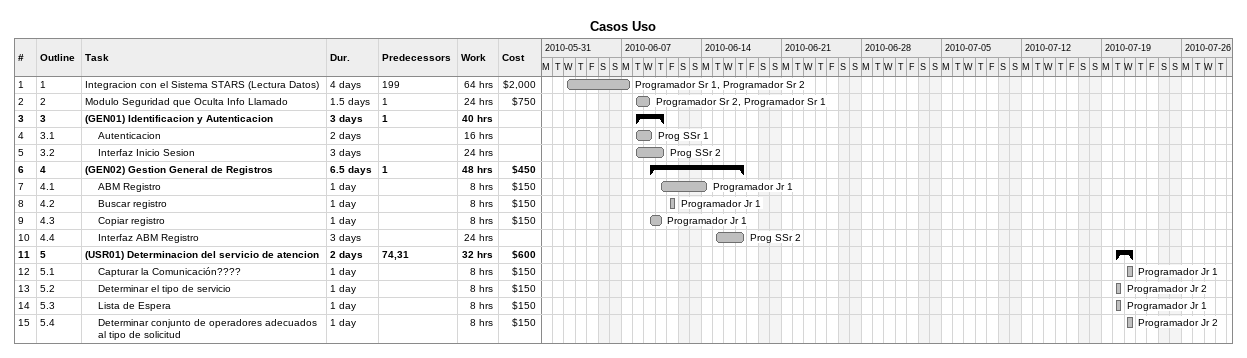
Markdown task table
Casos Uso

| ID | WBS | Task | Duration | Start | Finish | Predecessors | Resources | Work (h) | Cost ($) |
|---|---|---|---|---|---|---|---|---|---|
| 1 | 1 | Integracion con el Sistema STARS (Lectura Datos) | 4d | 2010-06-02 | 2010-06-07 | 199 | Programador Sr 1, Programador Sr 2 | 64 | 2000 |
| 2 | 2 | Modulo Seguridad que Oculta Info Llamado | 1.5d | 2010-06-08 | 2010-06-09 | 1 | Programador Sr 2, Programador Sr 1 | 24 | 750 |
| 3 | 3 | **(GEN01) Identificacion y Autenticacion** | 3d | 2010-06-08 | 2010-06-10 | 1 |  | 40 |  |
| 4 | 3.1 | Autenticacion | 2d | 2010-06-08 | 2010-06-09 |  | Prog SSr 1 | 16 |  |
| 5 | 3.2 | Interfaz Inicio Sesion | 3d | 2010-06-08 | 2010-06-10 |  | Prog SSr 2 | 24 |  |
| 6 | 4 | **(GEN02) Gestion General de Registros** | 6.5d | 2010-06-09 | 2010-06-17 | 1 |  | 48 | 450 |
| 7 | 4.1 | ABM Registro | 1d | 2010-06-10 | 2010-06-14 |  | Programador Jr 1 | 8 | 150 |
| 8 | 4.2 | Buscar registro | 1d | 2010-06-11 | 2010-06-11 |  | Programador Jr 1 | 8 | 150 |
| 9 | 4.3 | Copiar registro | 1d | 2010-06-09 | 2010-06-10 |  | Programador Jr 1 | 8 | 150 |
| 10 | 4.4 | Interfaz ABM Registro | 3d | 2010-06-15 | 2010-06-17 |  | Prog SSr 2 | 24 |  |
| 11 | 5 | **(USR01) Determinacion del servicio de atencion** | 2d | 2010-07-20 | 2010-07-21 | 74, 31 |  | 32 | 600 |
| 12 | 5.1 | Capturar la Comunicación???? | 1d | 2010-07-21 | 2010-07-21 |  | Programador Jr 1 | 8 | 150 |
| 13 | 5.2 | Determinar el tipo de servicio | 1d | 2010-07-20 | 2010-07-20 |  | Programador Jr 2 | 8 | 150 |
| 14 | 5.3 | Lista de Espera | 1d | 2010-07-20 | 2010-07-20 |  | Programador Jr 1 | 8 | 150 |
| 15 | 5.4 | Determinar conjunto de operadores adecuados al tipo de solicitud | 1d | 2010-07-21 | 2010-07-21 |  | Programador Jr 2 | 8 | 150 |
